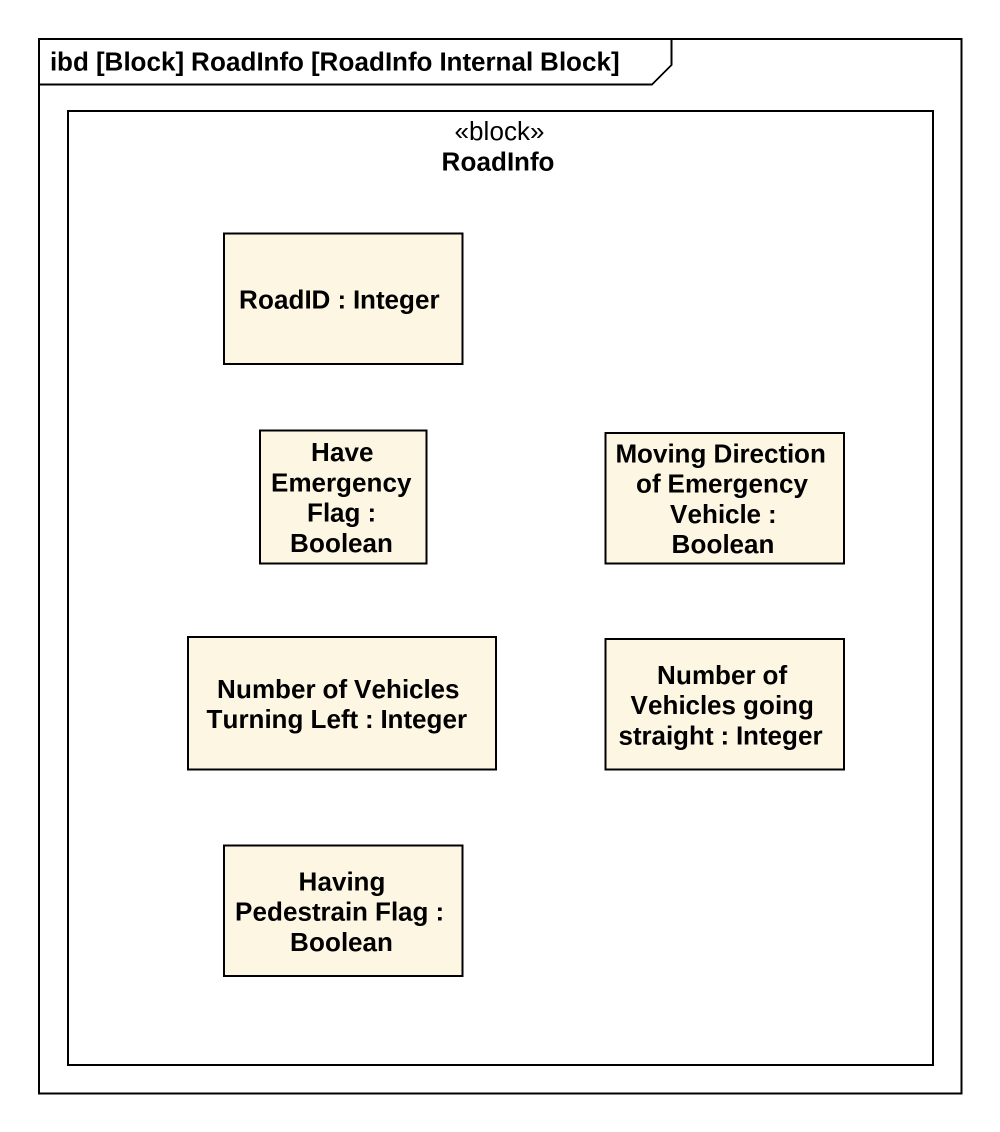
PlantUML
@startuml
mainframe ibd [Block] RoadInfo [RoadInfo Internal Block]
rectangle RoadInfo <<block>> {
  rectangle "RoadID : Integer" as RoadID
  rectangle "Have Emergency Flag : Boolean" as Have_Emergency_Flag
  rectangle "Moving Direction of Emergency Vehicle : Boolean" as Moving_Direction_of
  rectangle "Number of Vehicles Turning Left : Integer" as Number_of_Vehicles_Turning
  rectangle "Number of Vehicles going straight : Integer" as Number_of_Vehicles_going
  rectangle "Having Pedestrain Flag : Boolean" as Having_Pedestrain_Flag
}
@enduml
